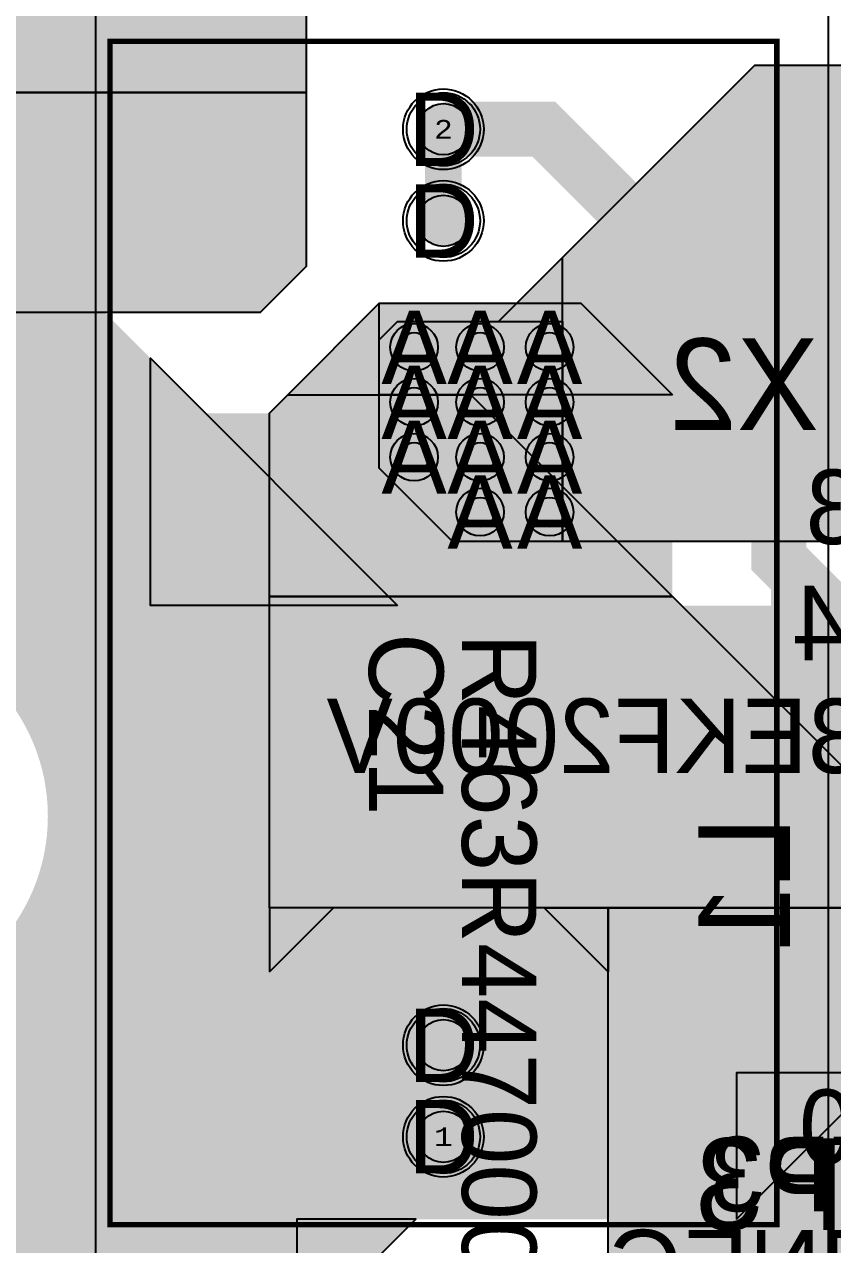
# Model space of a CAD drawing. Extents: x -2 to 260, y -54 to 137.
# Drawn here: x 183.56 to 205.62, y 69.31 to 102.61 of the extents above; entities that cross this region are included whole.
import ezdxf
from ezdxf.enums import TextEntityAlignment as Align

# ---------------------------------------------------------------- set-up
doc = ezdxf.new("R2010")
doc.units = 0
doc.header["$MEASUREMENT"] = 0
for name, color, linetype in [('ASSEMBLY_OUTLINES_TOP', 102, 'CONTINUOUS'), ('ASSEMBLY_PART_NUMBERS_BTM', 191, 'CONTINUOUS'), ('ASSEMBLY_PART_NUMBERS_TOP', 102, 'CONTINUOUS'), ('ASSEMBLY_REF_DES_BTM', 191, 'CONTINUOUS'), ('ASSEMBLY_REF_DES_TOP', 102, 'CONTINUOUS'), ('DRILL_DRAWING', 21, 'CONTINUOUS'), ('GENERATED_SILKSCREEN_BTM', 255, 'CONTINUOUS'), ('GENERATED_SILKSCREEN_TOP', 140, 'CONTINUOUS'), ('MOUNTING_HOLE_PADS_LAYER14', 150, 'CONTINUOUS'), ('MOUNTING_HOLE_PADS_LAYER15', 230, 'CONTINUOUS'), ('MOUNTING_HOLES_LAYER_BOT17', 42, 'CONTINUOUS'), ('MOUNTING_HOLES_LAYER_TOP', 42, 'CONTINUOUS'), ('PART_HOLES_LAYER_BOTTOM', 30, 'CONTINUOUS'), ('PART_HOLES_LAYER_TOP', 30, 'CONTINUOUS'), ('PART_PADS_LAYER_BOTTOM', 230, 'CONTINUOUS'), ('PART_PADS_LAYER_TOP', 150, 'CONTINUOUS'), ('PIN_NUMBERS_BTM', 8, 'CONTINUOUS'), ('PIN_NUMBERS_TOP', 8, 'CONTINUOUS'), ('PLACEMENT_OUTLINES_TOP', 130, 'CONTINUOUS'), ('PLANE_DATA_LAYER_BOTTOM', 230, 'CONTINUOUS'), ('PLANE_DATA_LAYER_TOP', 150, 'CONTINUOUS'), ('PLANE_SHAPES_LAYER_BOTTOM', 230, 'CONTINUOUS'), ('PLANE_SHAPES_LAYER_TOP', 150, 'CONTINUOUS'), ('SILKSCREEN_OUTLINES_TOP', 150, 'CONTINUOUS'), ('SILKSCREEN_REF_DES_BTM', 211, 'CONTINUOUS'), ('SOLDERMASK_PADS_BTM', 102, 'CONTINUOUS'), ('SOLDERMASK_PADS_TOP', 102, 'CONTINUOUS'), ('TRACES_LAYER_BOTTOM', 230, 'CONTINUOUS'), ('TRACES_LAYER_TOP', 150, 'CONTINUOUS'), ('VIA_HOLES_LAYER_BOTTOM', 30, 'CONTINUOUS'), ('VIA_HOLES_LAYER_TOP', 30, 'CONTINUOUS'), ('VIA_PADS_LAYER_BOTTOM', 230, 'CONTINUOUS'), ('VIA_PADS_LAYER_TOP', 150, 'CONTINUOUS')]:
    doc.layers.add(name, color=color, linetype=linetype)
doc.styles.add('COURIER_NEW', font='COUR.TTF')
doc.styles.add('VERIBEST_GERBER_0', font='txt')

msp = doc.modelspace()

# ---------------------------------------------------------------- hatches: boundary and pattern name
at = {"layer": 'MOUNTING_HOLES_LAYER_BOT17'}
h = msp.add_hatch(color=256, dxfattribs=at)
edge = h.paths.add_edge_path()
edge.add_arc((195, 97.25), 0.7, 0, 360)
h = msp.add_hatch(color=256, dxfattribs=at)
edge = h.paths.add_edge_path()
edge.add_arc((195, 74.75), 0.7, 0, 360)
at = {"layer": 'MOUNTING_HOLES_LAYER_TOP'}
h = msp.add_hatch(color=256, dxfattribs=at)
edge = h.paths.add_edge_path()
edge.add_arc((195, 97.25), 0.7, 0, 360)
h = msp.add_hatch(color=256, dxfattribs=at)
edge = h.paths.add_edge_path()
edge.add_arc((195, 74.75), 0.7, 0, 360)
at = {"layer": 'PART_HOLES_LAYER_BOTTOM'}
h = msp.add_hatch(color=256, dxfattribs=at)
edge = h.paths.add_edge_path()
edge.add_arc((195, 99.75), 0.7, 0, 360)
h = msp.add_hatch(color=256, dxfattribs=at)
edge = h.paths.add_edge_path()
edge.add_arc((195, 72.25), 0.7, 0, 360)
at = {"layer": 'PART_HOLES_LAYER_TOP'}
h = msp.add_hatch(color=256, dxfattribs=at)
edge = h.paths.add_edge_path()
edge.add_arc((195, 99.75), 0.7, 0, 360)
h = msp.add_hatch(color=256, dxfattribs=at)
edge = h.paths.add_edge_path()
edge.add_arc((195, 72.25), 0.7, 0, 360)
at = {"layer": 'PLANE_DATA_LAYER_BOTTOM'}
h = msp.add_hatch(color=256, dxfattribs=at)
h.paths.add_polyline_path([(191.25, 106.968438), (191.249998, 96.03156), (191.249998, 96.031559, -0.198909956), (191.22768, 95.977678), (190.022322, 94.77232, -0.198913366), (189.96844, 94.750002), (177.031562, 94.75, -0.198913366), (176.97768, 94.772318), (171.000002, 100.749998, 0.207684346), (170.999996, 100.75), (166.9262, 100.75, -0.414213562), (166.85, 100.8262), (166.85, 102, 0.414213562), (166.15, 102.7), (163.85, 102.7, 0.414213562), (163.15, 102), (163.15, 100.8262, -0.414213562), (163.0738, 100.75), (159.250004, 100.75, 0.207684346), (159.249998, 100.749998), (153.772321, 95.272318, -0.198913366), (153.718439, 95.25), (139.031562, 95.25, -0.198913366), (138.97768, 95.272318), (133.500002, 100.749998, 0.207684346), (133.499996, 100.75), (128.893236, 100.75, -0.414213562), (128.817036, 100.8262), (128.817036, 100.826201, -0.073248693), (128.820272, 100.848171, 0.073250446), (128.85, 101.05), (128.85, 102.25, 0.414213562), (128.15, 102.95), (127.916493, 102.95, -0.803254448), (127.884402, 103.095313, 4.528129598), (126.115598, 103.095313, -0.803254448), (126.083507, 102.95), (125.85, 102.95, 0.414213562), (125.15, 102.25), (125.15, 101.05, 0.073250446), (125.179728, 100.848171, -0.073248693), (125.182964, 100.826201), (125.182964, 100.8262, -0.414213562), (125.106764, 100.75), (121.750004, 100.75, 0.207684346), (121.749998, 100.749998), (115.772321, 94.772318, -0.198913366), (115.718439, 94.75), (99.781562, 94.75, -0.198913366), (99.72768, 94.772318), (93.750002, 100.749998, 0.207684346), (93.749996, 100.75), (90.9262, 100.75, -0.414213562), (90.85, 100.8262), (90.85, 102, 0.414213562), (90.15, 102.7), (87.85, 102.7, 0.414213562), (87.15, 102), (87.15, 100.8262, -0.414213562), (87.0738, 100.75), (83.500004, 100.75, 0.207684346), (83.499998, 100.749998), (77.522321, 94.772318, -0.198913366), (77.468439, 94.75), (61.031562, 94.75, -0.198913366), (60.97768, 94.772318), (55.000002, 100.749998, 0.207684346), (54.999996, 100.75), (52.893236, 100.75, -0.414213562), (52.817036, 100.8262), (52.817036, 100.826201, -0.073248693), (52.820272, 100.848171, 0.073250446), (52.85, 101.05), (52.85, 102.25, 0.414213562), (52.15, 102.95), (51.916493, 102.95, -0.803254448), (51.884402, 103.095313, 4.528129598), (50.115598, 103.095313, -0.803254448), (50.083507, 102.95), (49.85, 102.95, 0.414213562), (49.15, 102.25), (49.15, 101.05, 0.073250446), (49.179728, 100.848171, -0.073248693), (49.182964, 100.826201), (49.182964, 100.8262, -0.414213562), (49.106764, 100.75), (46.500004, 100.75, 0.207684346), (46.499998, 100.749998), (39.250002, 93.500002), (39.25, 93.499996), (39.250003, 86.190265), (39.250003, 86.190264, -0.535776083), (39.144366, 86.11998, 1.502987551), (39.144365, 75.88002, -0.535776083), (39.250002, 75.809736), (39.250002, 75.809735), (39.25, 69.000004), (39.250003, 68.999999), (46.999998, 61.250002, 0.207684346), (47.000004, 61.25), (49.0738, 61.25, -0.414213562), (49.15, 61.1738), (49.15, 60, 0.414213562), (49.85, 59.3), (52.15, 59.3, 0.414213562), (52.85, 60), (52.85, 61.173799, -0.414213562), (52.9262, 61.249999), (64.449099, 61.249998), (64.96844, 61.249998, -0.198913366), (65.022322, 61.22768), (79.22768, 47.022322, -0.198909956), (79.249998, 46.968441), (79.249998, 46.96844), (79.25, 32.8262, -0.414213562), (79.1738, 32.75), (16.78156, 32.750002, -0.198913366), (16.727678, 32.77232), (14.02232, 35.477678, -0.198909956), (14.000002, 35.531559), (14.000002, 100.71844, -0.198909956), (14.02232, 100.772321), (22.227678, 108.97768, -0.198913366), (22.28156, 108.999998), (58.71844, 108.999998, -0.198913366), (58.772322, 108.97768), (63.499998, 104.250002, 0.207684346), (63.500004, 104.25), (76.249996, 104.25, 0.207684346), (76.250002, 104.250002), (80.977679, 108.977682, -0.198913366), (81.031561, 109), (94.718438, 109, -0.198913366), (94.77232, 108.977682), (100.499998, 103.250002, 0.207684346), (100.500004, 103.25), (115.499996, 103.25, 0.207684346), (115.500002, 103.250002), (121.227679, 108.977682, -0.198913366), (121.281561, 109), (135.968438, 109, -0.198913366), (136.02232, 108.977682), (139.999998, 105.000002, 0.207684346), (140.000004, 105), (152.249996, 105, 0.207684346), (152.250002, 105.000002), (156.227679, 108.977682, -0.198913366), (156.281561, 109), (162.9, 109), (189.21844, 108.999998, -0.198913366), (189.272322, 108.97768), (191.227682, 107.02232, -0.198909956), (191.25, 106.968439)], flags=0)
h.paths.add_polyline_path([(30, 40, -1), (41, 40, -1)], flags=0)
h.paths.add_polyline_path([(48.9, 57, -1), (53.1, 57, -1)], flags=0)
h.paths.add_polyline_path([(64.449099, 48, -1), (75.550901, 48, -1)], flags=0)
h.paths.add_polyline_path([(86.9, 105, -1), (91.1, 105, -1)], flags=0)
h.paths.add_polyline_path([(162.9, 105, -1), (167.1, 105, -1)], flags=0)
h = msp.add_hatch(color=256, dxfattribs=at)
h.paths.add_polyline_path([(215, 72.9262, -0.414213562), (214.9238, 72.85), (213.75, 72.85, 0.414213562), (213.05, 72.15), (213.05, 69.85, 0.414213562), (213.75, 69.15), (214.9238, 69.15, -0.414213562), (215, 69.0738), (215, 68.8262, -0.414213562), (214.9238, 68.75), (199.5762, 68.75, -0.414213562), (199.5, 68.8262), (199.5, 76.749996), (199.499997, 76.750001), (197.750002, 78.499998, 0.207684346), (197.749996, 78.5), (192.000004, 78.5, 0.207684346), (191.999998, 78.499998), (190.250002, 76.750002), (190.25, 76.749996), (190.25, 69.8262, -0.414213562), (190.1738, 69.75), (171.4262, 69.75, -0.414213562), (171.35, 69.8262), (171.35, 71, 0.414213562), (170.65, 71.7), (168.35, 71.7, 0.414213562), (167.65, 71), (167.65, 69.8262, -0.414213562), (167.5738, 69.75), (162.1762, 69.75, -0.414213562), (162.1, 69.8262), (162.1, 71, 0.414213562), (161.4, 71.7), (159.1, 71.7, 0.414213562), (158.4, 71), (158.4, 69.8262, -0.414213562), (158.3238, 69.75), (133.9262, 69.75, -0.414213562), (133.85, 69.8262), (133.85, 70.75, 0.414213562), (133.15, 71.45), (130.85, 71.45, 0.414213562), (130.15, 70.75), (130.15, 69.8262, -0.414213562), (130.0738, 69.75), (123.4262, 69.75, -0.414213562), (123.35, 69.8262), (123.35, 70.75, 0.414213562), (122.65, 71.45), (120.35, 71.45, 0.414213562), (119.65, 70.75), (119.65, 69.549999, 0.035735183), (119.657133, 69.450323, -0.035737133), (119.65791, 69.439472), (119.65791, 69.439471, -0.198909956), (119.635592, 69.38559), (98.750002, 48.500002), (98.75, 48.499996), (98.750002, 29.281565), (98.750002, 29.281564, -0.198909956), (98.727684, 29.227683), (93.000002, 23.500002), (93, 23.499996), (93, 12.5762, -0.414213562), (92.9238, 12.5), (89.5762, 12.5, -0.414213562), (89.5, 12.5762), (89.5, 23.499996), (89.499997, 23.500001), (83.77232, 29.227678, -0.198909956), (83.750002, 29.281559), (83.750002, 29.28156), (83.75, 46.499996), (83.749997, 46.500001), (60.500002, 69.749998, 0.207684346), (60.499996, 69.75), (57.4262, 69.75, -0.414213562), (57.35, 69.8262), (57.35, 70.75, 0.414213562), (56.65, 71.45), (54.35, 71.45, 0.414213562), (53.65, 70.75), (53.65, 69.826201, -0.414213562), (53.5738, 69.750001), (48.4262, 69.750001, -0.414213562), (48.35, 69.826201), (48.35, 70.75, 0.414213562), (47.65, 71.45), (45.35, 71.45, 0.414213562), (44.65, 70.75), (44.65, 69.826202, -0.414213562), (44.5738, 69.750002), (43.53156, 69.750002, -0.198913366), (43.477678, 69.77232), (43.02232, 70.227678, -0.198909956), (43.000002, 70.281559), (43.000002, 91.218441, -0.198909956), (43.02232, 91.272322), (43.727678, 91.97768, -0.198913366), (43.78156, 91.999998), (44.3238, 91.999998, -0.414213562), (44.4, 91.923798), (44.4, 90.75, 0.414213562), (45.1, 90.05), (47.4, 90.05, 0.414213562), (48.1, 90.75), (48.1, 91.923798, -0.414213562), (48.1762, 91.999998), (53.5738, 91.999998, -0.414213562), (53.65, 91.923798), (53.65, 90.75, 0.414213562), (54.35, 90.05), (56.65, 90.05, 0.414213562), (57.35, 90.75), (57.35, 91.923798, -0.414213562), (57.4262, 91.999998), (64.797837, 91.999998), (81, 91.999999), (81.5738, 91.999999, -0.414213562), (81.65, 91.923799), (81.65, 91, 0.414213562), (82.35, 90.3), (84.65, 90.3, 0.414213562), (85.35, 91), (85.35, 91.923799, -0.414213562), (85.4262, 91.999999), (92.0738, 91.999999, -0.414213562), (92.15, 91.923799), (92.15, 91, 0.414213562), (92.85, 90.3), (95.15, 90.3, 0.414213562), (95.85, 91), (95.85, 91.923799, -0.414213562), (95.9262, 91.999999), (119.5738, 91.999999, -0.414213562), (119.65, 91.923799), (119.65, 91, 0.414213562), (120.35, 90.3), (122.65, 90.3, 0.414213562), (123.35, 91), (123.35, 91.923799, -0.414213562), (123.4262, 91.999999), (130.0738, 91.999999, -0.414213562), (130.15, 91.923799), (130.15, 91, 0.414213562), (130.85, 90.3), (133.15, 90.3, 0.414213562), (133.85, 91), (133.85, 91.923799, -0.414213562), (133.9262, 91.999999), (140.797837, 91.999999), (158.3238, 92, -0.414213562), (158.4, 91.9238), (158.4, 91, 0.414213562), (159.1, 90.3), (161.4, 90.3, 0.414213562), (162.1, 91), (162.1, 91.9238, -0.414213562), (162.1762, 92), (167.8238, 92, -0.414213562), (167.9, 91.9238), (167.9, 91, 0.414213562), (168.6, 90.3), (170.9, 90.3, 0.414213562), (171.6, 91), (171.6, 91.9238, -0.414213562), (171.6762, 92), (190.249996, 92, 0.207684346), (190.250002, 92.000002), (193.227679, 94.977682, -0.198913366), (193.281561, 95), (198.71844, 94.999998, -0.198913366), (198.772322, 94.97768), (201.22768, 92.522322, -0.198909956), (201.249998, 92.468441), (201.249998, 92.46844), (201.25, 87.000004), (201.250003, 86.999999), (209, 79.25), (209.749998, 78.500002, 0.207684346), (209.750004, 78.5), (214.21844, 78.499998, -0.198913366), (214.272322, 78.47768), (214.977682, 77.77232, -0.198909956), (215, 77.718439)], flags=0)
h.paths.add_polyline_path([(64.797837, 81, -1), (75.202163, 81, -1)], flags=0)
h.paths.add_polyline_path([(89.98, 14.19, -1), (92.68, 14.19, -1)], flags=0)
h.paths.add_polyline_path([(89.98, 18, -1), (92.68, 18, -1)], flags=0)
h.paths.add_polyline_path([(89.98, 21.81, -1), (92.68, 21.81, -1)], flags=0)
h.paths.add_polyline_path([(96.999998, 65.249998), (97, 65.250004), (97, 68.249996), (96.999997, 68.250001), (95.622318, 69.62768, -0.198909956), (95.6, 69.681561), (95.6, 70.75, 0.414213562), (94.9, 71.45), (92.6, 71.45, 0.414213562), (91.9, 70.75), (91.9, 69.8262, -0.414213562), (91.8238, 69.75), (86.1762, 69.75, -0.414213562), (86.1, 69.8262), (86.1, 70.75, 0.414213562), (85.4, 71.45), (83.1, 71.45, 0.414213562), (82.4, 70.75), (82.4, 69.8262, -0.414213562), (82.3238, 69.75), (81.000008, 69.75, 0.414213562), (81, 69.749992), (81, 69.250008, 0.414213562), (81.000008, 69.25), (82.316036, 69.249998, -0.414213562), (82.392236, 69.173798), (82.392236, 69.173797, -0.198909956), (82.369918, 69.119916), (81.000002, 67.750002), (81, 67.749996), (81, 65.250004), (81.000003, 65.249999), (82.499998, 63.750002, 0.207684346), (82.500004, 63.75), (85.4238, 63.75, -0.414213562), (85.5, 63.6738), (85.5, 53.500008, 0.414213562), (85.500008, 53.5), (92.749992, 53.5, 0.414213562), (92.75, 53.500008), (92.75, 63.6738, -0.414213562), (92.8262, 63.75), (95.499996, 63.75, 0.207684346), (95.500002, 63.750002)], flags=0)
h.paths.add_polyline_path([(102.797837, 81, -1), (113.202163, 81, -1)], flags=0)
h.paths.add_polyline_path([(140.797837, 81, -1), (151.202163, 81, -1)], flags=0)
h.paths.add_polyline_path([(173.797837, 81, -1), (184.202163, 81, -1)], flags=0)
h.paths.add_polyline_path([(209, 71, -1), (212.5, 71, -1)], flags=0)
h.paths.add_polyline_path([(213.1, 73.15, 0.414213562), (213.8, 73.85), (213.8, 75.15, 0.414213562), (213.1, 75.85), (209.9, 75.85, 0.414213562), (209.2, 75.15), (209.2, 73.85, 0.414213562), (209.9, 73.15)], flags=0)
at = {"layer": 'PLANE_DATA_LAYER_TOP'}
h = msp.add_hatch(color=256, dxfattribs=at)
h.paths.add_polyline_path([(256.75, 69.0762, -0.414213562), (256.6738, 69), (217.28156, 69.000002, -0.198913366), (217.227678, 69.02232), (212.250002, 73.999998, 0.207684346), (212.249996, 74), (207.000004, 74, 0.207684346), (206.999998, 73.999998), (203.022321, 70.022318, -0.198913366), (202.968439, 70), (194.250004, 70, 0.207684346), (194.249998, 69.999998), (191.000002, 66.750002), (191, 66.749996), (190.999998, 50.03156), (190.999998, 50.031559, -0.198909956), (190.97768, 49.977678), (189.272322, 48.27232, -0.198913366), (189.21844, 48.250002), (151.316201, 48.25, -0.396375402), (151.240144, 48.321533, 0.969816636), (140.75, 48), (140.75, 47.999999, 0.169411863), (141.889093, 44.734583, -0.169411131), (141.905626, 44.687188), (141.905626, 44.687187, -0.198909956), (141.883308, 44.633306), (141.272322, 44.02232, -0.198913366), (141.21844, 44.000002), (111.601695, 44, -0.683758196), (111.550167, 44.132336, 0.210053478), (113.25, 47.999999), (113.25, 48, 1.564143144), (104.59963, 44.000002), (104.599633, 44, -0.307107077), (104.647644, 43.929206), (104.647644, 43.929205, -0.198909956), (104.625326, 43.875324), (98.000002, 37.250002), (98, 37.249996), (98, 12.5762, -0.414213562), (97.9238, 12.5), (94.8262, 12.5, -0.414213562), (94.75, 12.5762), (94.75, 30.249996), (94.749997, 30.250001), (85.000002, 39.999998, 0.207684346), (84.999996, 40), (40.825655, 40, -0.410029908), (40.749463, 40.07511, 0.545155528), (33.263933, 44.75, 0.208175495), (30.499999, 41.600779, 0.074019), (30.250537, 40.07511, -0.410029908), (30.174345, 40), (27.53156, 40.000002, -0.198913366), (27.477678, 40.02232), (22.77232, 44.727678, -0.198909956), (22.750002, 44.781559), (22.750002, 100.46844, -0.198909956), (22.77232, 100.522321), (29.477679, 107.227682, -0.198913366), (29.531561, 107.25), (31.75, 107.25), (46.25, 107.249998), (50.8488, 107.249998, -0.414213562), (50.925, 107.173798), (50.925, 107.170941, -0.393991976), (50.854094, 107.094925, 28.750872735), (51.145906, 107.094925, -0.393991976), (51.075, 107.170941), (51.075, 107.173798, -0.414213562), (51.1512, 107.249998), (52.71844, 107.249998, -0.198913366), (52.772322, 107.22768), (59.499998, 100.500002, 0.207684346), (59.500004, 100.5), (80.499996, 100.5, 0.207684346), (80.500002, 100.500002), (84.5, 104.500001), (86.9, 106.900002), (87.477678, 107.47768, -0.198913366), (87.53156, 107.499998), (91.71844, 107.499998, -0.198913366), (91.772322, 107.47768), (95.06, 104.190001), (98.749998, 100.500002, 0.207684346), (98.750004, 100.5), (117.999996, 100.5, 0.207684346), (118.000002, 100.500002), (122.5, 105.000001), (124.9, 107.400002), (124.977678, 107.47768, -0.198913366), (125.03156, 107.499998), (129.71844, 107.499998, -0.198913366), (129.772322, 107.47768), (136.749998, 100.500002, 0.207684346), (136.750004, 100.5), (156.749996, 100.5, 0.207684346), (156.750002, 100.500002), (160.5, 104.250001), (160.75, 104.500001), (162.9, 106.650002), (163.727678, 107.47768, -0.198913366), (163.78156, 107.499998), (172.96844, 107.499998, -0.198913366), (173.022322, 107.47768), (173.75, 106.750002), (184.5, 96.000001), (193.5, 87), (193.749998, 86.750002, 0.207684346), (193.750004, 86.75), (209.999996, 86.75, 0.207684346), (210.000002, 86.750002), (211.999998, 88.749998), (212, 88.750004), (212.000002, 97.46844), (212.000002, 97.468441, -0.198909956), (212.02232, 97.522322), (212.477678, 97.97768, -0.198913366), (212.53156, 97.999998), (214.96844, 97.999998, -0.198913366), (215.022322, 97.97768), (215.47768, 97.522322, -0.198909956), (215.499998, 97.468441), (215.499998, 97.46844), (215.5, 88.750004), (215.500003, 88.749999), (217.499998, 86.750002, 0.207684346), (217.500004, 86.75), (231.999996, 86.75, 0.207684346), (232.000002, 86.750002), (244.977678, 99.72768, -0.198913366), (245.03156, 99.749998), (250.71844, 99.749998, -0.198913366), (250.772322, 99.72768), (251.22768, 99.272322, -0.198909956), (251.249998, 99.218441), (251.249998, 94.531559, -0.198909956), (251.22768, 94.477678), (250.772322, 94.02232, -0.198913366), (250.71844, 94.000002), (248.500004, 94, 0.207684346), (248.499998, 93.999998), (243.750002, 89.250002), (243.75, 89.249996), (243.75, 82.500004), (243.750003, 82.499999), (245.1, 81.150001), (247.499998, 78.750002, 0.207684346), (247.500004, 78.75), (256.6738, 78.75, -0.414213562), (256.75, 78.6738)], flags=0)
h.paths.add_polyline_path([(31.75, 81, -1), (42.25, 81, -1)], flags=0)
h.paths.add_polyline_path([(48.9, 57, -1), (53.1, 57, -1)], flags=0)
h.paths.add_polyline_path([(46.5, 95, -1), (55.5, 95, -1)], flags=0)
h.paths.add_polyline_path([(46.25, 67, -1), (55.75, 67, -1)], flags=0)
h.paths.add_polyline_path([(64.75, 81, -1), (75.25, 81, -1)], flags=0)
h.paths.add_polyline_path([(64.511376, 48, -1), (75.488624, 48, -1)], flags=0)
h.paths.add_polyline_path([(86.9, 57, -1), (91.1, 57, -1)], flags=0)
h.paths.add_polyline_path([(86.9, 105, -1), (91.1, 105, -1)], flags=0)
h.paths.add_polyline_path([(84.5, 67, -1), (93.5, 67, -1)], flags=0)
h.paths.add_polyline_path([(84.5, 95, -1), (93.5, 95, -1)], flags=0)
h.paths.add_polyline_path([(95.06, 14.19, -1), (97.76, 14.19, -1)], flags=0)
h.paths.add_polyline_path([(95.06, 18, -1), (97.76, 18, -1)], flags=0)
h.paths.add_polyline_path([(95.06, 21.81, -1), (97.76, 21.81, -1)], flags=0)
h.paths.add_polyline_path([(102.75, 81, -1), (113.25, 81, -1)], flags=0)
h.paths.add_polyline_path([(124.9, 57, -1), (129.1, 57, -1)], flags=0)
h.paths.add_polyline_path([(124.9, 105, -1), (129.1, 105, -1)], flags=0)
h.paths.add_polyline_path([(122.5, 67, -1), (131.5, 67, -1)], flags=0)
h.paths.add_polyline_path([(122.5, 95, -1), (131.5, 95, -1)], flags=0)
h.paths.add_polyline_path([(140.75, 81, -1), (151.25, 81, -1)], flags=0)
h.paths.add_polyline_path([(162.9, 57, -1), (167.1, 57, -1)], flags=0)
h.paths.add_polyline_path([(162.9, 105, -1), (167.1, 105, -1)], flags=0)
h.paths.add_polyline_path([(160.75, 95, -1), (169.25, 95, -1)], flags=0)
h.paths.add_polyline_path([(160.5, 67, -1), (169.5, 67, -1)], flags=0)
h.paths.add_polyline_path([(173.75, 81, -1), (184.25, 81, -1)], flags=0)
h.paths.add_polyline_path([(188.6, 48.8, 0.414213562), (189.5, 49.7), (189.5, 52.3, 0.414213562), (188.6, 53.2), (185.4, 53.2, 0.414213562), (184.5, 52.3), (184.5, 49.7, 0.414213562), (185.4, 48.8)], flags=0)
h.paths.add_polyline_path([(188.6, 56.3, 0.414213562), (189.5, 57.2), (189.5, 59.8, 0.414213562), (188.6, 60.7), (185.4, 60.7, 0.414213562), (184.5, 59.8), (184.5, 57.2, 0.414213562), (185.4, 56.3)], flags=0)
h.paths.add_polyline_path([(188.6, 63.55, 0.414213562), (189.5, 64.45), (189.5, 67.05, 0.414213562), (188.6, 67.95), (185.4, 67.95, 0.414213562), (184.5, 67.05), (184.5, 64.45, 0.414213562), (185.4, 63.55)], flags=0)
h.paths.add_polyline_path([(195.913742, 73.56043, 0.233034355), (196.5, 74.749999), (196.5, 74.75, 1), (193.5, 74.75), (193.5, 74.749999, 0.233034355), (194.086258, 73.56043, -0.492832038), (194.086258, 73.43957, 0.233034355), (193.5, 72.250001), (193.5, 72.25, 1), (196.5, 72.25), (196.5, 72.250001, 0.233034355), (195.913742, 73.43957, -0.492832038)], flags=0)
h.paths.add_polyline_path([(212.2, 90.25, -1), (215.2, 90.25, -1)], flags=0)
h.paths.add_polyline_path([(212.2, 95.75, -1), (215.2, 95.75, -1)], flags=0)
h.paths.add_polyline_path([(218.75, 71, -1), (222.25, 71, -1)], flags=0)
h.paths.add_polyline_path([(246.6, 97.575, -1), (250.4, 97.575, -1)], flags=0)
h.paths.add_polyline_path([(247.75, 76.95, -1), (250.75, 76.95, -1)], flags=0)
h.paths.add_polyline_path([(249.312143, 71.584474, 3.137153567), (249.312143, 72.915526, -0.516570245), (249.187857, 72.915526, 0.516575837), (247.312143, 72.915526, -0.516570245), (247.187857, 72.915526, 3.137153567), (247.187857, 71.584474, -0.516570245), (247.312143, 71.584474, 0.516575837), (249.187857, 71.584474, -0.516570245)], flags=0)
h.paths.add_polyline_path([(253.25, 76.95, -1), (256.25, 76.95, -1)], flags=0)
h = msp.add_hatch(color=256, dxfattribs=at)
h.paths.add_polyline_path([(251.25, 105.218438), (251.249998, 102.28156), (251.249998, 102.281559, -0.198909956), (251.22768, 102.227678), (250.772322, 101.77232, -0.198913366), (250.71844, 101.750002), (242.250004, 101.75, 0.207684346), (242.249998, 101.749998), (240.022321, 99.522318, -0.198913366), (239.968439, 99.5), (208.750004, 99.5, 0.207684346), (208.749998, 99.499998), (206.500002, 97.250002), (206.5, 97.249996), (206.5, 88.5762, -0.414213562), (206.4238, 88.5), (195.28156, 88.500002, -0.198913366), (195.227678, 88.52232), (193.27232, 90.477678, -0.198909956), (193.250002, 90.531559), (193.250002, 93.968441, -0.198909956), (193.27232, 94.022322), (193.727678, 94.47768, -0.198913366), (193.78156, 94.499998), (196.499996, 94.5, 0.207684346), (196.500002, 94.500002), (203.477678, 101.47768, -0.198913366), (203.53156, 101.499998), (235.499996, 101.5, 0.207684346), (235.500002, 101.500002), (239.977679, 105.977682, -0.198913366), (240.031561, 106), (246.6, 105.999999), (250.46844, 105.999998, -0.198913366), (250.522322, 105.97768), (251.227682, 105.27232, -0.198909956), (251.25, 105.218439)], flags=0)
h.paths.add_polyline_path([(249.5, 102.025, 0.414213562), (250.4, 102.925), (250.4, 104.925, 0.414213562), (249.5, 105.825), (247.5, 105.825, 0.414213562), (246.6, 104.925), (246.6, 102.925, 0.414213562), (247.5, 102.025)], flags=0)
for points in [[(195, 74.75), (193.885458, 75.864542)], [(195, 74.75), (196.114542, 75.864542)], [(195, 74.75), (193.760924, 73.775784)], [(195, 74.75), (196.239076, 73.775784)], [(195, 72.25), (193.760924, 73.224216)], [(195, 72.25), (196.239076, 73.224216)], [(195, 72.25), (193.885458, 71.135458)], [(195, 72.25), (196.114542, 71.135458)]]:
    msp.add_hatch(color=256, dxfattribs=at).paths.add_polyline_path(points, is_closed=False, flags=0)
at = {"layer": 'PLANE_SHAPES_LAYER_BOTTOM'}
for points in [[(191.25, 100.75), (14, 100.75), (22.25, 109), (58.75, 109), (59.75, 108), (59.75, 104.25), (81, 104.25), (81, 109), (94.75, 109), (94.75, 103.25), (121.25, 103.25), (121.25, 109), (136, 109), (136, 105), (156.25, 105), (156.25, 109), (189.25, 109), (191.25, 107)], [(191.25, 96), (190, 94.75), (177, 94.75), (177, 100.75), (191.25, 100.75)], [(193.25, 95), (190.75, 92.5), (193.25, 92.5)], [(201.25, 92.5), (193.25, 92.5), (193.25, 95), (198.75, 95)], [(201.25, 87), (190.25, 87), (190.25, 92), (190.75, 92.5), (195.75, 92.5)], [(206.75, 78.5), (190.25, 78.5), (190.25, 87), (201.25, 87), (206.75, 81.5)], [(190.25, 76.75), (192, 78.5), (190.25, 78.5)], [(199.5, 76.75), (197.75, 78.5), (199.5, 78.5)], [(215, 68.75), (199.5, 68.75), (199.5, 78.5), (214.25, 78.5), (215, 77.75)]]:
    msp.add_hatch(color=256, dxfattribs=at).paths.add_polyline_path(points, flags=0)
h = msp.add_hatch(color=256, dxfattribs=at)
h.paths.add_polyline_path([(190.25, 69.75), (43.5, 69.75), (43, 70.25), (43, 91.25), (43.75, 92), (190.25, 92)])
h.paths.add_polyline_path([(64.797837, 81, -1), (75.202163, 81, -1)], flags=0)
h.paths.add_polyline_path([(102.797837, 81, -1), (113.202163, 81, -1)], flags=0)
h.paths.add_polyline_path([(140.797837, 81, -1), (151.202163, 81, -1)], flags=0)
h.paths.add_polyline_path([(173.797837, 81, -1), (184.202163, 81, -1)], flags=0)
at = {"layer": 'PLANE_SHAPES_LAYER_TOP'}
for points in [[(206.5, 88.5), (198.25, 88.5), (198.25, 96.25), (203.5, 101.5), (206.5, 101.5)], [(198.25, 96.25), (196.5, 94.5), (198.25, 94.5)], [(198.25, 88.5), (195.25, 88.5), (193.25, 90.5), (193.25, 94), (193.75, 94.5), (198.25, 94.5)], [(193.75, 86.75), (187, 86.75), (187, 93.5)], [(203, 70), (207, 74), (203, 74)], [(191, 66.75), (194.25, 70), (191, 70)]]:
    msp.add_hatch(color=256, dxfattribs=at).paths.add_polyline_path(points, flags=0)
h = msp.add_hatch(color=256, dxfattribs=at)
h.paths.add_polyline_path([(191, 50), (189.25, 48.25), (151.244044, 48.25, 1.382370896), (141.931678, 44.681678), (141.25, 44), (111.400368, 44, 2.720293875), (104.599632, 44), (103.5, 44), (98, 38.5), (98, 44.75), (87.75, 44.75), (87.75, 40), (40.75, 40, 0.00011719), (40.749999, 40.002461, 0.549651854), (33.263932, 44.75), (22.75, 44.75), (22.75, 100.5), (180, 100.5), (180, 97.5), (183, 97.5), (191, 89.5)], flags=0)
h.paths.add_polyline_path([(31.75, 81, -1), (42.25, 81, -1)], flags=0)
h.paths.add_polyline_path([(46.5, 95, -1), (55.5, 95, -1)], flags=0)
h.paths.add_polyline_path([(46.25, 67, -1), (55.75, 67, -1)], flags=0)
h.paths.add_polyline_path([(64.75, 81, -1), (75.25, 81, -1)], flags=0)
h.paths.add_polyline_path([(64.511376, 48, -1), (75.488624, 48, -1)], flags=0)
h.paths.add_polyline_path([(84.5, 67, -1), (93.5, 67, -1)], flags=0)
h.paths.add_polyline_path([(84.5, 95, -1), (93.5, 95, -1)], flags=0)
h.paths.add_polyline_path([(102.75, 81, -1), (113.25, 81, -1)], flags=0)
h.paths.add_polyline_path([(122.5, 67, -1), (131.5, 67, -1)], flags=0)
h.paths.add_polyline_path([(122.5, 95, -1), (131.5, 95, -1)], flags=0)
h.paths.add_polyline_path([(140.75, 81, -1), (151.25, 81, -1)], flags=0)
h.paths.add_polyline_path([(160.75, 95, -1), (169.25, 95, -1)], flags=0)
h.paths.add_polyline_path([(160.5, 67, -1), (169.5, 67, -1)], flags=0)
h.paths.add_polyline_path([(173.75, 81, -1), (184.25, 81, -1)], flags=0)
at = {"layer": 'VIA_HOLES_LAYER_BOTTOM'}
h = msp.add_hatch(color=256, dxfattribs=at)
edge = h.paths.add_edge_path()
edge.add_arc((194.2, 93.8), 0.4, 0, 360)
h = msp.add_hatch(color=256, dxfattribs=at)
edge = h.paths.add_edge_path()
edge.add_arc((196, 93.8), 0.4, 0, 360)
h = msp.add_hatch(color=256, dxfattribs=at)
edge = h.paths.add_edge_path()
edge.add_arc((197.9, 93.8), 0.4, 0, 360)
h = msp.add_hatch(color=256, dxfattribs=at)
edge = h.paths.add_edge_path()
edge.add_arc((194.2, 92.3), 0.4, 0, 360)
h = msp.add_hatch(color=256, dxfattribs=at)
edge = h.paths.add_edge_path()
edge.add_arc((196, 92.3), 0.4, 0, 360)
h = msp.add_hatch(color=256, dxfattribs=at)
edge = h.paths.add_edge_path()
edge.add_arc((197.9, 92.3), 0.4, 0, 360)
h = msp.add_hatch(color=256, dxfattribs=at)
edge = h.paths.add_edge_path()
edge.add_arc((194.2, 90.8), 0.4, 0, 360)
h = msp.add_hatch(color=256, dxfattribs=at)
edge = h.paths.add_edge_path()
edge.add_arc((196, 90.8), 0.4, 0, 360)
h = msp.add_hatch(color=256, dxfattribs=at)
edge = h.paths.add_edge_path()
edge.add_arc((197.9, 90.8), 0.4, 0, 360)
h = msp.add_hatch(color=256, dxfattribs=at)
edge = h.paths.add_edge_path()
edge.add_arc((196, 89.3), 0.4, 0, 360)
h = msp.add_hatch(color=256, dxfattribs=at)
edge = h.paths.add_edge_path()
edge.add_arc((197.9, 89.3), 0.4, 0, 360)
at = {"layer": 'VIA_HOLES_LAYER_TOP'}
h = msp.add_hatch(color=256, dxfattribs=at)
edge = h.paths.add_edge_path()
edge.add_arc((194.2, 93.8), 0.4, 0, 360)
h = msp.add_hatch(color=256, dxfattribs=at)
edge = h.paths.add_edge_path()
edge.add_arc((196, 93.8), 0.4, 0, 360)
h = msp.add_hatch(color=256, dxfattribs=at)
edge = h.paths.add_edge_path()
edge.add_arc((197.9, 93.8), 0.4, 0, 360)
h = msp.add_hatch(color=256, dxfattribs=at)
edge = h.paths.add_edge_path()
edge.add_arc((194.2, 92.3), 0.4, 0, 360)
h = msp.add_hatch(color=256, dxfattribs=at)
edge = h.paths.add_edge_path()
edge.add_arc((196, 92.3), 0.4, 0, 360)
h = msp.add_hatch(color=256, dxfattribs=at)
edge = h.paths.add_edge_path()
edge.add_arc((197.9, 92.3), 0.4, 0, 360)
h = msp.add_hatch(color=256, dxfattribs=at)
edge = h.paths.add_edge_path()
edge.add_arc((194.2, 90.8), 0.4, 0, 360)
h = msp.add_hatch(color=256, dxfattribs=at)
edge = h.paths.add_edge_path()
edge.add_arc((196, 90.8), 0.4, 0, 360)
h = msp.add_hatch(color=256, dxfattribs=at)
edge = h.paths.add_edge_path()
edge.add_arc((197.9, 90.8), 0.4, 0, 360)
h = msp.add_hatch(color=256, dxfattribs=at)
edge = h.paths.add_edge_path()
edge.add_arc((196, 89.3), 0.4, 0, 360)
h = msp.add_hatch(color=256, dxfattribs=at)
edge = h.paths.add_edge_path()
edge.add_arc((197.9, 89.3), 0.4, 0, 360)

# ---------------------------------------------------------------- linework, layer by layer
at = {"layer": 'ASSEMBLY_OUTLINES_TOP'}
for points in [[(30.5, -7), (30.5, 128), (205.5, 128), (205.5, -7)], [(30.5, 42), (30.5, 120), (185.5, 120), (185.5, 42)], [(185.9, 69.85), (185.9, 102.15), (204.1, 102.15), (204.1, 69.85)]]:
    msp.add_lwpolyline(points, close=True, dxfattribs=at)
at = {"layer": 'GENERATED_SILKSCREEN_BTM'}
for points, const_width in [([(201.2025, 93.9875), (200.7825, 93.645), (200.775, 93.6325), (200.7725, 93.6225), (200.7675, 93.615), (200.765, 93.605), (200.765, 93.2625), (200.7675, 93.2525), (200.7725, 93.2375), (200.775, 93.225), (200.7825, 93.22), (202.4475, 91.8675), (202.4475, 91.6), (200.815, 91.6), (200.7975, 91.595), (200.7825, 91.585), (200.775, 91.5675), (200.7725, 91.5475), (200.775, 91.53), (200.7825, 91.5125), (200.7975, 91.5025), (200.815, 91.4975), (202.5, 91.4975), (202.52, 91.5025), (202.5325, 91.515), (202.545, 91.5275), (202.55, 91.5475), (202.55, 91.89), (202.5475, 91.8975), (202.5425, 91.915), (202.5375, 91.9225), (202.535, 91.9275), (202.5275, 91.9325), (200.865, 93.2875), (200.865, 93.58), (201.255, 93.895), (202.0625, 93.895), (202.47, 93.5625), (202.4875, 93.5575), (202.505, 93.56), (202.52, 93.5675), (202.5325, 93.5825), (202.54, 93.5975), (202.5425, 93.615), (202.54, 93.6325), (202.535, 93.64), (202.5275, 93.645), (202.1075, 93.9875), (202.0975, 93.99), (202.0925, 93.9925), (202.0875, 93.995), (202.0775, 93.9975), (201.235, 93.9975), (201.225, 93.995), (201.22, 93.9925), (201.2125, 93.99), (201.2025, 93.9875)], 0.25), ([(203.2175, 91.52), (204.02, 92.6575), (204.8225, 91.52), (204.83, 91.51), (204.8375, 91.505), (204.845, 91.5025), (204.8525, 91.5025), (204.87, 91.5075), (204.885, 91.515), (204.8975, 91.5275), (204.9075, 91.5425), (204.91, 91.5625), (204.9025, 91.58), (204.085, 92.7475), (204.9025, 93.915), (204.91, 93.9325), (204.91, 93.95), (204.9, 93.9675), (204.8875, 93.98), (204.87, 93.9875), (204.8525, 93.9925), (204.8375, 93.99), (204.8225, 93.9775), (204.02, 92.8375), (203.2175, 93.9775), (203.205, 93.99), (203.19, 93.9925), (203.1725, 93.9875), (203.155, 93.98), (203.14, 93.9675), (203.1325, 93.95), (203.13, 93.9325), (203.135, 93.915), (203.96, 92.7475), (203.135, 91.58), (203.13, 91.56), (203.1325, 91.5425), (203.14, 91.525), (203.155, 91.5125), (203.1725, 91.5025), (203.1875, 91.5), (203.205, 91.505), (203.2175, 91.52)], 0.25), ([(204.152792, 85.264096), (204.15076, 85.24784), (204.1406, 85.23768), (204.126376, 85.231584), (204.112152, 85.229552), (204.097928, 85.231584), (204.085736, 85.23768), (204.075576, 85.24784), (204.071512, 85.264096), (204.071512, 85.879792), (203.976008, 85.879792), (203.961784, 85.883856), (203.949592, 85.891984), (203.943496, 85.906208), (203.941464, 85.920432), (203.943496, 85.936688), (203.949592, 85.950912), (203.961784, 85.961072), (203.976008, 85.963104), (204.071512, 85.963104), (204.071512, 87.15792), (204.073544, 87.16808), (204.07964, 87.176208), (204.087768, 87.184336), (204.097928, 87.190432), (204.11012, 87.194496), (204.122312, 87.196528), (204.132472, 87.194496), (204.142632, 87.186368), (205.376056, 85.952944), (205.384184, 85.940752), (205.388248, 85.92856), (205.386216, 85.916368), (205.378088, 85.902144), (205.374024, 85.891984), (205.365896, 85.885888), (205.357768, 85.881824), (205.347608, 85.879792), (204.152792, 85.879792), (204.152792, 85.264096)], 0.254), ([(205.246008, 85.963104), (204.152792, 87.052256), (204.152792, 85.963104), (205.246008, 85.963104)], 0.254), ([(204.4, 80.66375), (204.42, 80.65875), (204.4325, 80.64375), (204.4475, 80.63125), (204.45, 80.61375), (204.45, 78.92625), (204.4475, 78.90875), (204.435, 78.89375), (204.4175, 78.88625), (204.4, 78.88375), (204.38, 78.88625), (204.3625, 78.89375), (204.3525, 78.90875), (204.3475, 78.92625), (204.3475, 80.55875), (202, 80.55875), (201.9825, 80.56375), (201.9675, 80.57625), (201.96, 80.59375), (201.9575, 80.61375), (201.96, 80.63125), (201.9675, 80.64625), (201.9825, 80.65875), (202, 80.66375), (204.4, 80.66375)], 0.25), ([(204.3475, 77.93875), (204.3525, 77.95875), (204.3625, 77.96875), (204.38, 77.97625), (204.4, 77.97875), (204.4175, 77.97625), (204.435, 77.96875), (204.4475, 77.95875), (204.45, 77.93875), (204.45, 76.96375), (204.4475, 76.94625), (204.435, 76.93125), (204.4175, 76.92375), (204.4, 76.92125), (204.38, 76.92375), (204.3625, 76.93125), (204.3525, 76.94625), (204.3475, 76.96375), (204.3475, 77.40375), (202, 77.40375), (201.9825, 77.40625), (201.97, 77.41375), (201.9625, 77.42625), (201.96, 77.44375), (201.9575, 77.45625), (201.9575, 77.46875), (201.9625, 77.47875), (201.9725, 77.48875), (202.6575, 77.97625), (202.675, 77.98375), (202.6925, 77.98375), (202.7075, 77.97625), (202.72, 77.96375), (202.73, 77.94875), (202.735, 77.93125), (202.735, 77.92125), (202.73, 77.91375), (202.725, 77.90625), (202.7175, 77.90125), (202.1575, 77.50125), (204.3475, 77.50125), (204.3475, 77.93875)], 0.25), ([(202.49625, 69.6775), (202.91875, 70.02), (202.92625, 70.025), (202.93125, 70.0325), (202.93375, 70.04), (202.93375, 70.0475), (202.93125, 70.065), (202.92125, 70.0825), (202.90875, 70.095), (202.89375, 70.105), (202.87625, 70.1075), (202.85875, 70.1025), (202.45125, 69.77), (201.64375, 69.77), (201.25375, 70.085), (201.25375, 70.55), (201.63875, 70.8675), (202.05375, 70.8675), (202.07375, 70.8725), (202.08625, 70.8825), (202.09375, 70.9), (202.09625, 70.9175), (202.09375, 70.935), (202.08625, 70.95), (202.07375, 70.9625), (202.05375, 70.9675), (201.63875, 70.9675), (201.25375, 71.285), (201.25375, 71.75), (201.64375, 72.065), (202.45125, 72.065), (202.85875, 71.7325), (202.87625, 71.7275), (202.89375, 71.73), (202.90875, 71.7375), (202.92125, 71.7525), (202.93125, 71.7675), (202.93375, 71.785), (202.93375, 71.795), (202.93125, 71.8025), (202.92625, 71.81), (202.91875, 71.815), (202.49625, 72.1575), (202.48875, 72.16), (202.48125, 72.1625), (202.47875, 72.165), (202.46875, 72.1675), (201.62625, 72.1675), (201.61375, 72.165), (201.60875, 72.1625), (201.60375, 72.16), (201.59375, 72.1575), (201.17125, 71.815), (201.16375, 71.8025), (201.16125, 71.7925), (201.15625, 71.785), (201.15375, 71.775), (201.15375, 71.26), (201.15625, 71.2525), (201.16125, 71.235), (201.16375, 71.2225), (201.17125, 71.2175), (201.53875, 70.9175), (201.17125, 70.6175), (201.16875, 70.6125), (201.16375, 70.6075), (201.16125, 70.605), (201.16125, 70.6), (201.15625, 70.5825), (201.15375, 70.575), (201.15375, 70.06), (201.15625, 70.0475), (201.16125, 70.0375), (201.16375, 70.0275), (201.17125, 70.02), (201.59375, 69.6775), (201.60375, 69.6725), (201.60625, 69.67), (201.61375, 69.67), (201.61625, 69.6675), (201.61875, 69.6675), (201.62625, 69.6675), (202.46875, 69.6675), (202.47875, 69.67), (202.48875, 69.6725), (202.49625, 69.6775)], 0.25), ([(203.53125, 71.2175), (203.52375, 71.2225), (203.52125, 71.235), (203.51625, 71.2475), (203.51375, 71.26), (203.51375, 71.775), (203.51625, 71.7875), (203.52125, 71.795), (203.52125, 71.8025), (203.52375, 71.805), (203.52875, 71.8075), (203.53125, 71.8125), (203.95625, 72.1575), (203.96875, 72.1625), (203.97875, 72.165), (203.98875, 72.1675), (205.24875, 72.1675), (205.27125, 72.1625), (205.28625, 72.15), (205.29875, 72.135), (205.30375, 72.1175), (205.30375, 69.7175), (205.29875, 69.6975), (205.28625, 69.685), (205.27125, 69.6775), (205.25375, 69.675), (205.23375, 69.6775), (205.21625, 69.685), (205.20375, 69.6975), (205.19875, 69.7175), (205.19875, 70.8675), (203.98875, 70.8675), (203.97125, 70.87), (203.96625, 70.8725), (203.96125, 70.8725), (203.95625, 70.875), (203.53125, 71.2175)], 0.25), ([(205.19875, 72.065), (204.00375, 72.065), (203.61375, 71.75), (203.61375, 71.285), (204.00375, 70.9675), (205.19875, 70.9675), (205.19875, 72.065)], 0.25)]:
    msp.add_lwpolyline(points, dxfattribs=dict(at, const_width=const_width))
at = {"layer": 'GENERATED_SILKSCREEN_TOP', "const_width": 0.15}
msp.add_lwpolyline([(185.9, 69.85), (185.9, 102.15), (204.1, 102.15), (204.1, 69.85)], close=True, dxfattribs=at)
at = {"layer": 'MOUNTING_HOLE_PADS_LAYER14'}
for centre in [(195, 97.25), (195, 74.75)]:
    msp.add_circle(centre, 1, dxfattribs=at)
at = {"layer": 'MOUNTING_HOLE_PADS_LAYER15'}
for centre in [(195, 97.25), (195, 74.75)]:
    msp.add_circle(centre, 1, dxfattribs=at)
at = {"layer": 'MOUNTING_HOLES_LAYER_BOT17'}
for centre in [(195, 97.25), (195, 74.75)]:
    msp.add_circle(centre, 0.7, dxfattribs=at)
at = {"layer": 'MOUNTING_HOLES_LAYER_TOP'}
for centre in [(195, 97.25), (195, 74.75)]:
    msp.add_circle(centre, 0.7, dxfattribs=at)
at = {"layer": 'PART_HOLES_LAYER_BOTTOM'}
for centre in [(195, 99.75), (195, 72.25)]:
    msp.add_circle(centre, 0.7, dxfattribs=at)
at = {"layer": 'PART_HOLES_LAYER_TOP'}
for centre in [(195, 99.75), (195, 72.25)]:
    msp.add_circle(centre, 0.7, dxfattribs=at)
at = {"layer": 'PART_PADS_LAYER_BOTTOM'}
for centre in [(195, 99.75), (195, 72.25)]:
    msp.add_circle(centre, 1, dxfattribs=at)
at = {"layer": 'PART_PADS_LAYER_TOP'}
for centre in [(195, 99.75), (195, 72.25)]:
    msp.add_circle(centre, 1, dxfattribs=at)
at = {"layer": 'PLACEMENT_OUTLINES_TOP'}
msp.add_lwpolyline([(185.9, 69.85), (185.9, 102.15), (204.1, 102.15), (204.1, 69.85)], close=True, dxfattribs=at)
at = {"layer": 'PLANE_DATA_LAYER_TOP', "const_width": 0.75}
for points in [[(195, 74.75), (193.885458, 75.864542)], [(195, 74.75), (196.114542, 75.864542)], [(195, 74.75), (193.760924, 73.775784)], [(195, 74.75), (196.239076, 73.775784)], [(195, 72.25), (193.760924, 73.224216)], [(195, 72.25), (196.239076, 73.224216)], [(195, 72.25), (193.885458, 71.135458)], [(195, 72.25), (196.114542, 71.135458)]]:
    msp.add_lwpolyline(points, dxfattribs=at)
at = {"layer": 'PLANE_SHAPES_LAYER_BOTTOM'}
for points in [[(191.25, 100.75), (14, 100.75), (22.25, 109), (58.75, 109), (59.75, 108), (59.75, 104.25), (81, 104.25), (81, 109), (94.75, 109), (94.75, 103.25), (121.25, 103.25), (121.25, 109), (136, 109), (136, 105), (156.25, 105), (156.25, 109), (189.25, 109), (191.25, 107)], [(191.25, 96), (190, 94.75), (177, 94.75), (177, 100.75), (191.25, 100.75)], [(193.25, 95), (190.75, 92.5), (193.25, 92.5)], [(201.25, 92.5), (193.25, 92.5), (193.25, 95), (198.75, 95)], [(201.25, 87), (190.25, 87), (190.25, 92), (190.75, 92.5), (195.75, 92.5)], [(206.75, 78.5), (190.25, 78.5), (190.25, 87), (201.25, 87), (206.75, 81.5)], [(190.25, 76.75), (192, 78.5), (190.25, 78.5)], [(199.5, 76.75), (197.75, 78.5), (199.5, 78.5)], [(215, 68.75), (199.5, 68.75), (199.5, 78.5), (214.25, 78.5), (215, 77.75)]]:
    msp.add_lwpolyline(points, close=True, dxfattribs=at)
msp.add_solid([(195.75, 86.25), (201.25, 86.25), (195.75, 92.5), (201.25, 92.5)], dxfattribs=at)
at = {"layer": 'PLANE_SHAPES_LAYER_TOP'}
for points in [[(206.5, 88.5), (198.25, 88.5), (198.25, 96.25), (203.5, 101.5), (206.5, 101.5)], [(198.25, 96.25), (196.5, 94.5), (198.25, 94.5)], [(198.25, 88.5), (195.25, 88.5), (193.25, 90.5), (193.25, 94), (193.75, 94.5), (198.25, 94.5)], [(193.75, 86.75), (187, 86.75), (187, 93.5)], [(203, 70), (207, 74), (203, 74)], [(191, 66.75), (194.25, 70), (191, 70)]]:
    msp.add_lwpolyline(points, close=True, dxfattribs=at)
for points in [[(187, 74), (243.75, 74), (187, 86.75), (243.75, 86.75)], [(191, 70), (203, 70), (191, 74), (203, 74)]]:
    msp.add_solid(points, dxfattribs=at)
at = {"layer": 'SILKSCREEN_OUTLINES_TOP'}
msp.add_lwpolyline([(185.9, 69.85), (185.9, 102.15), (204.1, 102.15), (204.1, 69.85)], close=True, dxfattribs=at)
at = {"layer": 'SOLDERMASK_PADS_BTM'}
for centre in [(195, 99.75), (195, 97.25), (195, 74.75), (195, 72.25)]:
    msp.add_circle(centre, 1.1, dxfattribs=at)
at = {"layer": 'SOLDERMASK_PADS_TOP'}
for centre in [(195, 99.75), (195, 97.25), (195, 74.75), (195, 72.25)]:
    msp.add_circle(centre, 1.1, dxfattribs=at)
at = {"layer": 'TRACES_LAYER_BOTTOM', "const_width": 1.5}
msp.add_lwpolyline([(195, 99.75), (197.740797, 99.75), (204.159728, 93.331069), (204.159728, 88.029517), (208.689245, 83.5), (211.5, 83.5)], dxfattribs=at)
at = {"layer": 'TRACES_LAYER_TOP', "const_width": 1}
msp.add_lwpolyline([(195, 99.75), (195, 97.25)], dxfattribs=at)
at = {"layer": 'VIA_HOLES_LAYER_BOTTOM'}
for centre in [(194.2, 93.8), (196, 93.8), (197.9, 93.8), (194.2, 92.3), (196, 92.3), (197.9, 92.3), (194.2, 90.8), (196, 90.8), (197.9, 90.8), (196, 89.3), (197.9, 89.3)]:
    msp.add_circle(centre, 0.4, dxfattribs=at)
at = {"layer": 'VIA_HOLES_LAYER_TOP'}
for centre in [(194.2, 93.8), (196, 93.8), (197.9, 93.8), (194.2, 92.3), (196, 92.3), (197.9, 92.3), (194.2, 90.8), (196, 90.8), (197.9, 90.8), (196, 89.3), (197.9, 89.3)]:
    msp.add_circle(centre, 0.4, dxfattribs=at)
at = {"layer": 'VIA_PADS_LAYER_BOTTOM'}
for centre in [(194.2, 93.8), (196, 93.8), (197.9, 93.8), (194.2, 92.3), (196, 92.3), (197.9, 92.3), (194.2, 90.8), (196, 90.8), (197.9, 90.8), (196, 89.3), (197.9, 89.3)]:
    msp.add_circle(centre, 0.65, dxfattribs=at)
at = {"layer": 'VIA_PADS_LAYER_TOP'}
for centre in [(194.2, 93.8), (196, 93.8), (197.9, 93.8), (194.2, 92.3), (196, 92.3), (197.9, 92.3), (194.2, 90.8), (196, 90.8), (197.9, 90.8), (196, 89.3), (197.9, 89.3)]:
    msp.add_circle(centre, 0.65, dxfattribs=at)

# ---------------------------------------------------------------- texts
at = {"layer": 'ASSEMBLY_PART_NUMBERS_BTM', "style": 'VERIBEST_GERBER_0', "text_generation_flag": 2}
for s, p in [('0039281123', (220, 90.46)), ('ERJ-3EKF2000V', (212.5, 84.21)), ('5010', (210.75, 73.54)), ('CRCW251275K0JNEG', (227.5, 69.71))]:
    msp.add_text(s, height=2.032, dxfattribs=at).set_placement(p, align=Align.TOP_LEFT)
at = {"layer": 'ASSEMBLY_PART_NUMBERS_TOP', "style": 'VERIBEST_GERBER_0'}
msp.add_text('R463R447000M2M', height=2.032, rotation=270, dxfattribs=at).set_placement((197.54, 86), align=Align.TOP_LEFT)
at = {"layer": 'ASSEMBLY_REF_DES_BTM', "style": 'VERIBEST_GERBER_0', "text_generation_flag": 2}
msp.add_text('TP3', height=2.032, dxfattribs=at).set_placement((207.25, 72.25), align=Align.TOP_LEFT)
at = {"layer": 'ASSEMBLY_REF_DES_TOP', "style": 'VERIBEST_GERBER_0'}
msp.add_text('C21', height=2.032, rotation=270, dxfattribs=at).set_placement((195, 86), align=Align.TOP_LEFT)
at = {"layer": 'DRILL_DRAWING', "style": 'VERIBEST_GERBER_0'}
for s, p in [('D', (195, 99.75)), ('D', (195, 97.25)), ('A', (194.2, 93.8)), ('A', (196, 93.8)), ('A', (197.9, 93.8)), ('A', (194.2, 92.3)), ('A', (196, 92.3)), ('A', (197.9, 92.3)), ('A', (194.2, 90.8)), ('A', (196, 90.8)), ('A', (197.9, 90.8)), ('A', (196, 89.3)), ('A', (197.9, 89.3)), ('D', (195, 74.75)), ('D', (195, 72.25))]:
    msp.add_text(s, height=2, dxfattribs=at).set_placement(p, align=Align.MIDDLE_CENTER)
at = {"layer": 'PIN_NUMBERS_BTM', "style": 'COURIER_NEW'}
for s, p in [('2', (195, 99.75)), ('1', (195, 72.25))]:
    msp.add_text(s, height=0.508, dxfattribs=at).set_placement(p, align=Align.MIDDLE_CENTER)
at = {"layer": 'PIN_NUMBERS_TOP', "style": 'COURIER_NEW'}
for s, p in [('2', (195, 99.75)), ('1', (195, 72.25))]:
    msp.add_text(s, height=0.508, dxfattribs=at).set_placement(p, align=Align.MIDDLE_CENTER)
at = {"layer": 'SILKSCREEN_REF_DES_BTM', "style": 'VERIBEST_GERBER_0', "text_generation_flag": 2}
for s, height, p in [('X2', 2.5, (205.25, 94.04)), ('R24', 2.032, (209.5, 87.29)), ('TP3', 2.5, (208, 72.21))]:
    msp.add_text(s, height=height, dxfattribs=at).set_placement(p, align=Align.TOP_LEFT)
msp.add_text('L1', height=2.5, rotation=90, dxfattribs=at).set_placement((201.96, 81), align=Align.TOP_LEFT)

doc.saveas('drawing.dxf')
